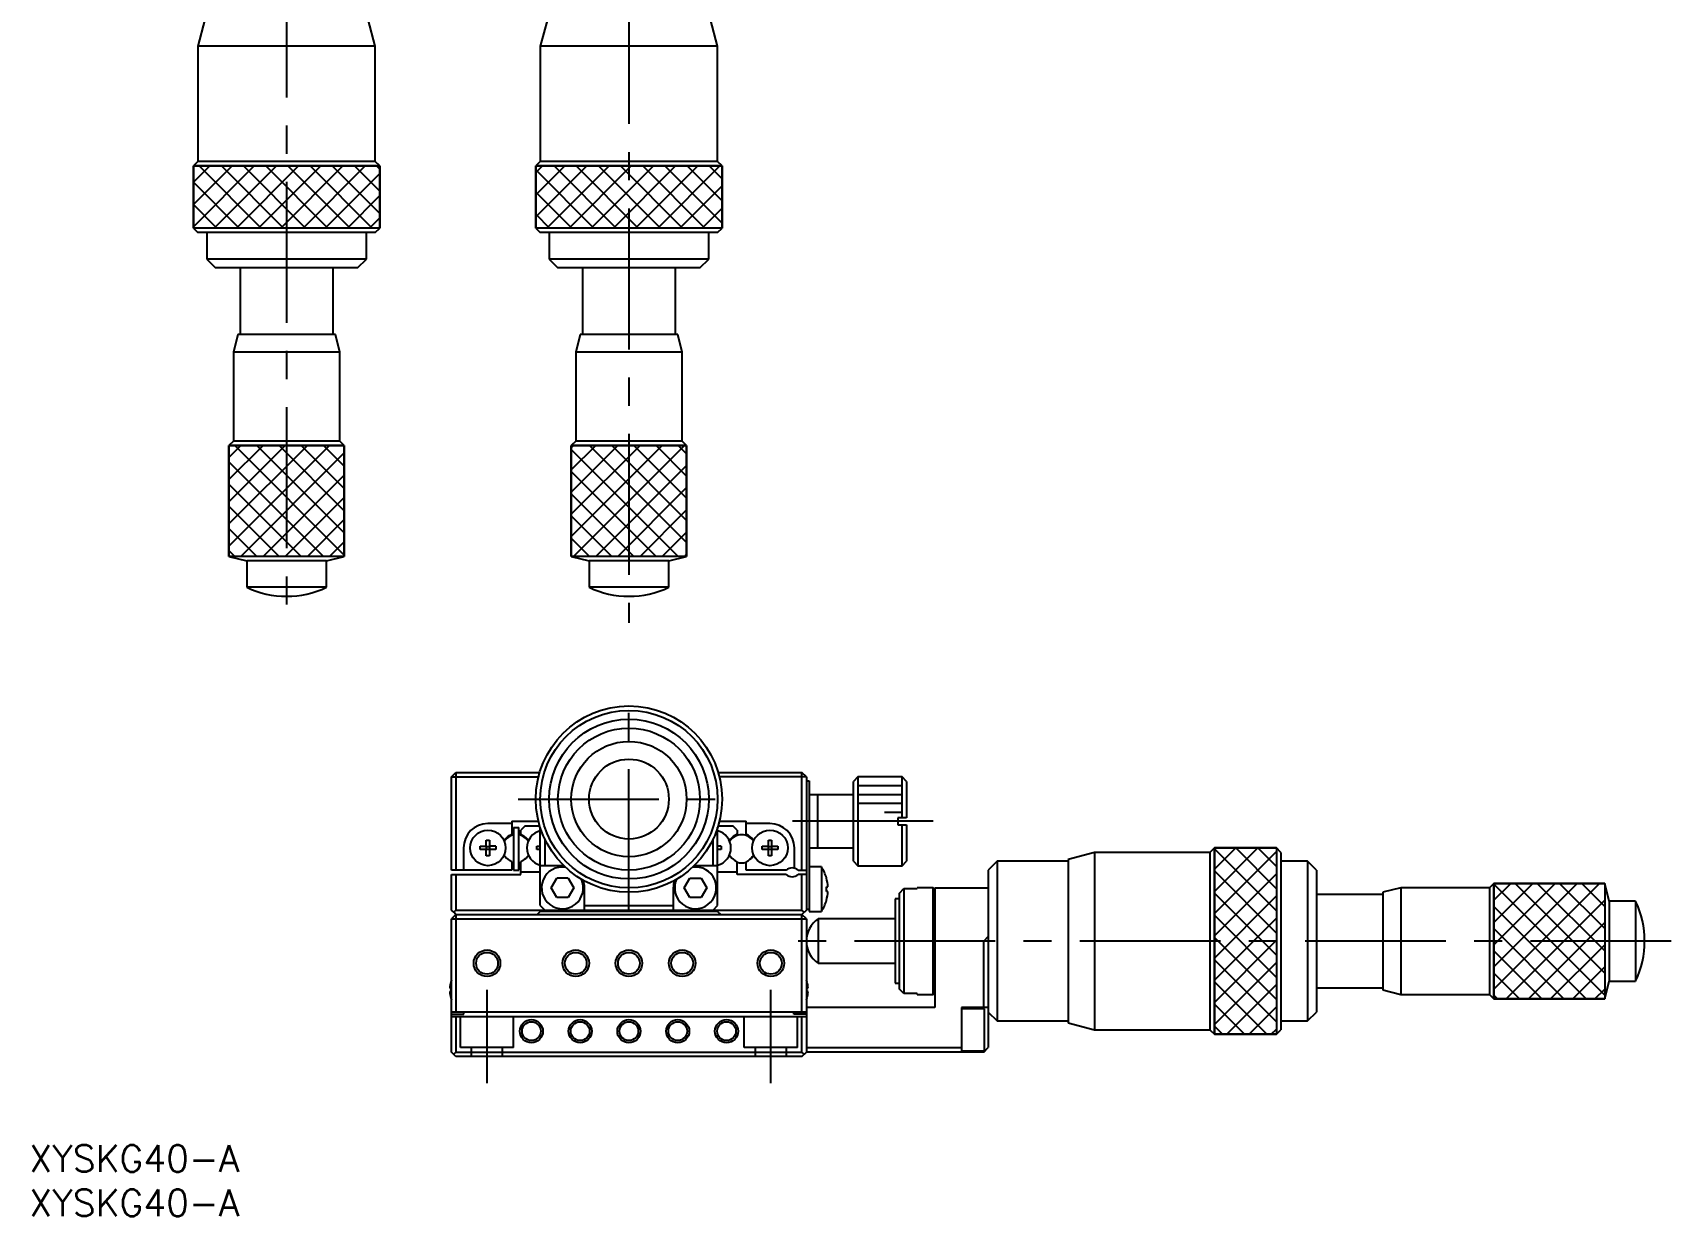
# Model space of a CAD drawing. Extents: x -3 to 373, y -8 to 262.
# Drawn here: x 0.4 to 185.1, y -8 to 125.3 of the extents above; entities that cross this region are included whole.
import ezdxf

# ---------------------------------------------------------------- set-up
doc = ezdxf.new("R2010")
doc.units = 0
doc.header["$LTSCALE"] = 0.5
doc.linetypes.add('CENTER', pattern=[50.8, 31.75, -6.35, 6.35, -6.35])
doc.linetypes.add('DASHED', pattern=[19.05, 12.7, -6.35])
for name, color, linetype in [('MSM_CENTER', 1, 'CENTER'), ('MSM_CONTINUOUS', 7, 'CONTINUOUS'), ('MSM_DASHED', 4, 'DASHED'), ('MSM_NARROW', 5, 'CONTINUOUS'), ('MSM_PART_NUMBER', 7, 'CONTINUOUS')]:
    doc.layers.add(name, color=color, linetype=linetype)
doc.styles.get("Standard").update_dxf_attribs({"font": 'txt.shx', "height": 3, "bigfont": 'bigfont.shx'})

# ---------------------------------------------------------------- blocks, each defined once
blk = doc.blocks.new('*U2')
at = {"layer": 'MSM_PART_NUMBER'}
blk.add_text('XYSKG40-A', height=3, dxfattribs=at).set_placement((0, -3))
blk = doc.blocks.new('*U3')
at = {"layer": 'MSM_PART_NUMBER'}
blk.add_text('XYSKG40-A', height=3, dxfattribs=at).set_placement((0, -8))

msp = doc.modelspace()

# ---------------------------------------------------------------- linework, layer by layer
at = {"layer": 'MSM_CENTER'}
for p, q in [((29, 159.35), (29, 58.85)), ((67.594929, 156.35), (67.594929, 58.85)), ((67.594929, 26.5), (67.594929, 51.5)), ((55.094929, 39), (80.094929, 39)), ((101.894929, 36.5), (84.894929, 36.5)), ((185.094929, 23), (84.594929, 23)), ((51.594929, 7), (51.594929, 17.5)), ((83.594929, 7), (83.594929, 17.5))]:
    msp.add_line(p, q, dxfattribs=at)
at = {"layer": 'MSM_CONTINUOUS'}
for p, q in [((19.8, 126.85), (19, 123.85)), ((39, 123.85), (38.2, 126.85)), ((58.394929, 126.85), (57.594929, 123.85)), ((77.594929, 123.85), (76.794929, 126.85)), ((19, 123.85), (19, 110.85)), ((39, 123.85), (19, 123.85)), ((39, 110.85), (39, 123.85)), ((57.594929, 123.85), (57.594929, 110.85)), ((77.594929, 123.85), (57.594929, 123.85)), ((77.594929, 110.85), (77.594929, 123.85)), ((19, 110.85), (18.5, 110.35)), ((39, 110.85), (19, 110.85)), ((39.5, 110.35), (39, 110.85)), ((57.594929, 110.85), (57.094929, 110.35)), ((77.594929, 110.85), (57.594929, 110.85)), ((78.094929, 110.35), (77.594929, 110.85)), ((18.5, 110.35), (39.5, 110.35)), ((18.5, 103.35), (18.5, 110.35)), ((39.5, 110.35), (39.5, 103.35)), ((57.094929, 110.35), (78.094929, 110.35)), ((57.094929, 103.35), (57.094929, 110.35)), ((78.094929, 110.35), (78.094929, 103.35)), ((18.5, 103.35), (19, 102.85)), ((39.5, 103.35), (18.5, 103.35)), ((39, 102.85), (19, 102.85)), ((20, 102.85), (20, 99.85)), ((38, 99.85), (38, 102.85)), ((39, 102.85), (39.5, 103.35)), ((57.094929, 103.35), (57.594929, 102.85)), ((78.094929, 103.35), (57.094929, 103.35)), ((77.594929, 102.85), (57.594929, 102.85)), ((58.594929, 102.85), (58.594929, 99.85)), ((76.594929, 99.85), (76.594929, 102.85)), ((77.594929, 102.85), (78.094929, 103.35)), ((20, 99.85), (21, 98.85)), ((38, 99.85), (20, 99.85)), ((37, 98.85), (38, 99.85)), ((58.594929, 99.85), (59.594929, 98.85)), ((76.594929, 99.85), (58.594929, 99.85)), ((75.594929, 98.85), (76.594929, 99.85)), ((37, 98.85), (21, 98.85)), ((23.75, 98.85), (23.75, 91.35)), ((34.25, 91.35), (34.25, 98.85)), ((75.594929, 98.85), (59.594929, 98.85)), ((62.344929, 98.85), (62.344929, 91.35)), ((72.844929, 91.35), (72.844929, 98.85)), ((23.5, 91.35), (23, 89.35)), ((34.5, 91.35), (23.5, 91.35)), ((35, 89.35), (34.5, 91.35)), ((62.094929, 91.35), (61.594929, 89.35)), ((73.094929, 91.35), (62.094929, 91.35)), ((73.594929, 89.35), (73.094929, 91.35)), ((23, 89.35), (23, 79.35)), ((35, 89.35), (23, 89.35)), ((35, 79.35), (35, 89.35)), ((61.594929, 89.35), (61.594929, 79.35)), ((73.594929, 89.35), (61.594929, 89.35)), ((73.594929, 79.35), (73.594929, 89.35)), ((23, 79.35), (22.5, 78.85)), ((22.5, 78.85), (35.5, 78.85)), ((22.5, 66.35), (22.5, 78.85)), ((35, 79.35), (23, 79.35)), ((35.5, 78.85), (35, 79.35)), ((35.5, 78.85), (35.5, 66.35)), ((61.594929, 79.35), (61.094929, 78.85)), ((61.094929, 78.85), (74.094929, 78.85)), ((61.094929, 66.35), (61.094929, 78.85)), ((73.594929, 79.35), (61.594929, 79.35)), ((74.094929, 78.85), (73.594929, 79.35)), ((74.094929, 78.85), (74.094929, 66.35)), ((22.5, 66.35), (24.5, 65.85)), ((35.5, 66.35), (22.5, 66.35)), ((24.5, 65.85), (24.5, 62.863167)), ((33.5, 65.85), (24.5, 65.85)), ((33.5, 65.85), (35.5, 66.35)), ((33.5, 62.863167), (33.5, 65.85)), ((61.094929, 66.35), (63.094929, 65.85)), ((74.094929, 66.35), (61.094929, 66.35)), ((63.094929, 65.85), (63.094929, 62.863167)), ((72.094929, 65.85), (63.094929, 65.85)), ((72.094929, 65.85), (74.094929, 66.35)), ((72.094929, 62.863167), (72.094929, 65.85)), ((33.5, 62.863167), (24.5, 62.863167)), ((72.094929, 62.863167), (63.094929, 62.863167)), ((47.594929, 41.5), (48.094929, 42)), ((47.594929, 41.5), (57.39689, 41.5)), ((47.594929, 31), (47.594929, 41.5)), ((48.094929, 42), (57.532624, 42)), ((48.094929, 42), (48.094929, 31)), ((77.657235, 42), (87.094929, 42)), ((87.594929, 41.5), (77.792968, 41.5)), ((87.594929, 41.5), (87.094929, 42)), ((87.094929, 31), (87.094929, 42)), ((87.594929, 41.5), (87.594929, 26.5)), ((87.594929, 41.05), (87.894929, 41.05)), ((87.894929, 41.05), (87.894929, 26.35)), ((93.394929, 41.5), (92.894929, 41)), ((92.894929, 32), (92.894929, 41)), ((98.394929, 41.5), (93.394929, 41.5)), ((93.394929, 41.5), (93.394929, 31.5)), ((98.894929, 41), (98.394929, 41.5)), ((98.394929, 36.9), (98.394929, 41.5)), ((98.894929, 41), (98.894929, 36.9)), ((92.894929, 39.5), (87.894929, 39.5)), ((88.894929, 33.5), (88.894929, 39.5)), ((54.394929, 36.25), (51.694929, 36.25)), ((54.394929, 36.5), (54.394929, 35.050806)), ((54.394929, 36.5), (57.39689, 36.5)), ((54.594929, 35.8), (55.194929, 35.8)), ((54.594929, 35.8), (54.594929, 31)), ((55.194929, 31), (55.194929, 35.8)), ((55.894929, 36), (55.394929, 35.5)), ((55.394929, 35.050806), (55.394929, 35.5)), ((55.894929, 36), (57.532624, 36)), ((57.594929, 27), (57.594929, 35.798438)), ((77.594929, 27), (77.594929, 35.798438)), ((77.657235, 36), (79.294929, 36)), ((77.792968, 36.5), (80.794929, 36.5)), ((79.794929, 35.5), (79.294929, 36)), ((79.794929, 35.5), (79.794929, 35.050806)), ((80.794929, 35.050806), (80.794929, 36.5)), ((83.494929, 36.25), (80.794929, 36.25)), ((97.894929, 36.9), (97.894929, 36.1)), ((98.894929, 36.9), (97.894929, 36.9)), ((97.894929, 36.1), (98.894929, 36.1)), ((98.394929, 31.5), (98.394929, 36.1)), ((98.894929, 36.1), (98.894929, 32)), ((48.944929, 33.5), (48.944929, 31)), ((50.808568, 33.68), (51.514929, 33.68)), ((50.808568, 33.32), (50.808568, 33.68)), ((51.514929, 33.32), (50.808568, 33.32)), ((51.514929, 33.68), (51.514929, 34.386361)), ((51.514929, 34.386361), (51.874929, 34.386361)), ((51.525302, 33.669628), (51.514929, 33.68)), ((51.525302, 33.330372), (51.514929, 33.32)), ((51.514929, 32.613639), (51.514929, 33.32)), ((51.525302, 33.669628), (51.864557, 33.669628)), ((51.525302, 33.330372), (51.525302, 33.669628)), ((51.864557, 33.330372), (51.525302, 33.330372)), ((51.864557, 33.669628), (51.874929, 33.68)), ((51.864557, 33.669628), (51.864557, 33.330372)), ((51.864557, 33.330372), (51.874929, 33.32)), ((51.874929, 34.386361), (51.874929, 33.68)), ((52.581291, 33.68), (51.874929, 33.68)), ((52.581291, 33.32), (51.874929, 33.32)), ((51.874929, 33.32), (51.874929, 32.613639)), ((52.581291, 33.68), (52.581291, 33.32)), ((54.134834, 34.90064), (54.394929, 35.050806)), ((55.394929, 35.050806), (55.655025, 34.90064)), ((57.208568, 33.68), (57.594929, 33.68)), ((57.208568, 33.32), (57.208568, 33.68)), ((57.628453, 33.32), (57.208568, 33.32)), ((58.094929, 34.527864), (58.094929, 31.5)), ((77.094929, 31.5), (77.094929, 34.527864)), ((77.981291, 33.32), (77.561406, 33.32)), ((77.981291, 33.68), (77.594929, 33.68)), ((77.981291, 33.68), (77.981291, 33.32)), ((79.794929, 35.050806), (79.534834, 34.90064)), ((81.055025, 34.90064), (80.794929, 35.050806)), ((82.608568, 33.32), (82.608568, 33.68)), ((82.608568, 33.68), (83.314929, 33.68)), ((83.314929, 33.32), (82.608568, 33.32)), ((83.314929, 33.68), (83.314929, 34.386361)), ((83.314929, 34.386361), (83.674929, 34.386361)), ((83.325302, 33.669628), (83.314929, 33.68)), ((83.325302, 33.330372), (83.314929, 33.32)), ((83.314929, 32.613639), (83.314929, 33.32)), ((83.325302, 33.669628), (83.664557, 33.669628)), ((83.325302, 33.330372), (83.325302, 33.669628)), ((83.664557, 33.330372), (83.325302, 33.330372)), ((83.664557, 33.669628), (83.674929, 33.68)), ((83.664557, 33.669628), (83.664557, 33.330372)), ((83.664557, 33.330372), (83.674929, 33.32)), ((83.674929, 34.386361), (83.674929, 33.68)), ((83.674929, 33.68), (84.381291, 33.68)), ((84.381291, 33.32), (83.674929, 33.32)), ((83.674929, 33.32), (83.674929, 32.613639)), ((84.381291, 33.68), (84.381291, 33.32)), ((86.244929, 31.218246), (86.244929, 33.5)), ((87.894929, 33.5), (92.894929, 33.5)), ((133.594929, 33.5), (133.094929, 33)), ((133.594929, 33.5), (140.594929, 33.5)), ((133.594929, 12.5), (133.594929, 33.5)), ((141.094929, 33), (140.594929, 33.5)), ((140.594929, 33.5), (140.594929, 12.5)), ((51.874929, 32.613639), (51.514929, 32.613639)), ((54.394929, 31.949194), (54.134834, 32.09936)), ((54.394929, 31.949194), (54.394929, 31)), ((55.655025, 32.09936), (55.394929, 31.949194)), ((55.394929, 30.5), (55.394929, 31.949194)), ((60.094929, 31.5), (57.594929, 31.5)), ((77.594929, 31.5), (75.094929, 31.5)), ((79.534834, 32.09936), (79.794929, 31.949194)), ((79.794929, 30.5), (79.794929, 31.949194)), ((80.794929, 31.949194), (81.055025, 32.09936)), ((80.794929, 31), (80.794929, 31.949194)), ((83.674929, 32.613639), (83.314929, 32.613639)), ((92.894929, 32), (93.394929, 31.5)), ((93.394929, 31.5), (98.394929, 31.5)), ((98.394929, 31.5), (98.894929, 32)), ((109.094929, 32), (108.094929, 31)), ((117.094929, 32), (109.094929, 32)), ((109.094929, 32), (109.094929, 14)), ((120.094929, 33), (117.094929, 32.2)), ((117.094929, 32.2), (117.094929, 13.8)), ((133.094929, 33), (120.094929, 33)), ((120.094929, 33), (120.094929, 13)), ((133.094929, 33), (133.094929, 13)), ((141.094929, 33), (141.094929, 13)), ((144.094929, 32), (141.094929, 32)), ((145.094929, 31), (144.094929, 32)), ((144.094929, 32), (144.094929, 14)), ((54.394929, 31), (47.594929, 31)), ((47.594929, 30.5), (55.394929, 30.5)), ((47.594929, 26.5), (47.594929, 30.5)), ((48.094929, 30.5), (48.094929, 26.5)), ((54.594929, 31), (55.194929, 31)), ((57.594929, 30.75), (55.394929, 30.75)), ((58.824759, 29), (59.459844, 30.1)), ((60.730015, 30.1), (59.459844, 30.1)), ((60.730015, 30.1), (61.3651, 29)), ((73.824759, 29), (74.459844, 30.1)), ((74.459844, 30.1), (75.730015, 30.1)), ((75.730015, 30.1), (76.3651, 29)), ((79.794929, 30.75), (77.594929, 30.75)), ((85.333492, 30.5), (79.794929, 30.5)), ((85.333492, 31), (80.794929, 31)), ((86.656367, 31), (87.594929, 31)), ((87.594929, 30.5), (86.656367, 30.5)), ((87.094929, 26.5), (87.094929, 30.5)), ((89.286587, 31.35), (87.894929, 31.35)), ((89.286587, 31.35), (89.286587, 26.35)), ((89.85751, 30.10859), (89.864365, 30.111933)), ((108.094929, 31), (108.094929, 11)), ((145.094929, 31), (145.094929, 15)), ((59.459844, 27.9), (58.824759, 29)), ((60.730015, 27.9), (59.459844, 27.9)), ((61.3651, 29), (60.730015, 27.9)), ((62.594929, 26.5), (62.594929, 29)), ((72.594929, 29), (72.594929, 26.5)), ((74.459844, 27.9), (73.824759, 29)), ((75.730015, 27.9), (74.459844, 27.9)), ((76.3651, 29), (75.730015, 27.9)), ((89.85751, 28.59), (89.85751, 29.11)), ((89.85751, 29.11), (90.029882, 29.11)), ((90.029882, 28.59), (89.85751, 28.59)), ((98.094929, 27.75), (97.594929, 27.75)), ((97.594929, 27.75), (97.594929, 18.25)), ((98.094929, 28.408327), (98.594929, 28.91608)), ((98.094929, 17.591673), (98.094929, 28.408327)), ((98.594929, 28.91608), (100.094929, 28.91608)), ((98.594929, 28.91608), (98.594929, 17.08392)), ((101.894929, 29), (100.094929, 29)), ((100.094929, 28.91608), (100.094929, 29)), ((102.094929, 28.8), (101.894929, 29)), ((101.894929, 17), (101.894929, 29)), ((102.094929, 29), (108.094929, 29)), ((102.094929, 29), (102.094929, 15.5)), ((152.594929, 28.25), (145.094929, 28.25)), ((154.594929, 29), (152.594929, 28.5)), ((152.594929, 28.5), (152.594929, 17.5)), ((164.594929, 29), (154.594929, 29)), ((154.594929, 29), (154.594929, 17)), ((165.094929, 29.5), (164.594929, 29)), ((164.594929, 29), (164.594929, 17)), ((165.094929, 29.5), (177.594929, 29.5)), ((165.094929, 16.5), (165.094929, 29.5)), ((178.094929, 27.5), (177.594929, 29.5)), ((177.594929, 29.5), (177.594929, 16.5)), ((47.844929, 26.25), (47.594929, 26.5)), ((48.094929, 26), (47.594929, 25.5)), ((48.094929, 26.5), (47.844929, 26.25)), ((48.094929, 26), (47.844929, 26.25)), ((48.094929, 26.5), (87.094929, 26.5)), ((48.094929, 26), (87.094929, 26)), ((48.094929, 26), (48.094929, 15)), ((57.244929, 26), (57.594929, 26.35)), ((57.594929, 27), (58.094929, 26.5)), ((77.594929, 26.35), (57.594929, 26.35)), ((62.594929, 27), (72.594929, 27)), ((77.094929, 26.5), (77.594929, 27)), ((77.594929, 26.35), (77.944929, 26)), ((87.594929, 26.5), (87.094929, 26)), ((87.344929, 26.25), (87.094929, 26.5)), ((87.594929, 25.5), (87.094929, 26)), ((87.094929, 15), (87.094929, 26)), ((87.894929, 26.55), (87.594929, 26.55)), ((87.894929, 26.35), (89.286587, 26.35)), ((89.864365, 27.588067), (89.85751, 27.59141)), ((181.081762, 27.5), (178.094929, 27.5)), ((178.094929, 27.5), (178.094929, 18.5)), ((181.081762, 27.5), (181.081762, 18.5)), ((47.594929, 10.5), (47.594929, 25.5)), ((47.594929, 25.5), (87.594929, 25.5)), ((87.594929, 25.5), (87.594929, 10.5)), ((97.594929, 25.5), (88.936617, 25.5)), ((88.936617, 25.5), (88.936617, 20.5)), ((107.594929, 23), (102.094929, 23)), ((107.594929, 23), (108.094929, 23.5)), ((107.594929, 15.5), (107.594929, 23)), ((88.936617, 20.5), (97.594929, 20.5)), ((72.446092, 20.008117), (72.434829, 20.000086)), ((177.594929, 16.5), (178.094929, 18.5)), ((178.094929, 18.5), (181.081762, 18.5)), ((47.405071, 17.68), (47.525408, 17.68)), ((47.525408, 17.32), (47.405071, 17.32)), ((47.520785, 18.388616), (47.525408, 18.386361)), ((47.525408, 17.68), (47.525408, 17.32)), ((87.664451, 18.386361), (87.669074, 18.388616)), ((87.664451, 17.32), (87.664451, 17.68)), ((87.664451, 17.68), (87.784788, 17.68)), ((87.784788, 17.32), (87.664451, 17.32)), ((97.594929, 18.25), (98.094929, 18.25)), ((98.594929, 17.08392), (98.094929, 17.591673)), ((100.094929, 17.08392), (98.594929, 17.08392)), ((100.094929, 17), (100.094929, 17.08392)), ((100.094929, 17), (101.894929, 17)), ((101.894929, 17), (102.094929, 17.2)), ((145.094929, 17.75), (152.594929, 17.75)), ((152.594929, 17.5), (154.594929, 17)), ((154.594929, 17), (164.594929, 17)), ((164.594929, 17), (165.094929, 16.5)), ((47.525408, 16.613639), (47.520785, 16.611384)), ((87.594929, 15), (47.594929, 15)), ((48.994929, 14.75), (48.994929, 15)), ((86.194929, 14.75), (86.194929, 15)), ((102.094929, 15.5), (87.594929, 15.5)), ((87.669074, 16.611384), (87.664451, 16.613639)), ((105.094929, 15.5), (105.094929, 10.5)), ((108.094929, 15.5), (105.094929, 15.5)), ((107.694929, 15.35), (105.094929, 15.35)), ((107.694929, 10.65), (107.694929, 15.35)), ((108.094929, 15), (109.094929, 14)), ((144.094929, 14), (145.094929, 15)), ((177.594929, 16.5), (165.094929, 16.5)), ((47.594929, 14.75), (48.994929, 14.75)), ((47.594929, 14.5), (87.594929, 14.5)), ((48.094929, 14.5), (48.094929, 10.5)), ((87.594929, 14.75), (86.194929, 14.75)), ((87.094929, 10.5), (87.094929, 14.5)), ((109.094929, 14), (117.094929, 14)), ((117.094929, 13.8), (120.094929, 13)), ((120.094929, 13), (133.094929, 13)), ((133.094929, 13), (133.594929, 12.5)), ((140.594929, 12.5), (141.094929, 13)), ((141.094929, 14), (144.094929, 14)), ((140.594929, 12.5), (133.594929, 12.5)), ((48.094929, 10), (47.594929, 10.5)), ((48.094929, 10.5), (47.844929, 10.25)), ((48.094929, 10.5), (87.094929, 10.5)), ((87.094929, 10), (48.094929, 10)), ((87.094929, 10), (87.594929, 10.5)), ((87.344929, 10.25), (87.094929, 10.5)), ((87.594929, 11), (105.094929, 11)), ((107.594929, 10.5), (87.594929, 10.5)), ((105.094929, 10.65), (107.694929, 10.65)), ((107.594929, 10.5), (108.094929, 11))]:
    msp.add_line(p, q, dxfattribs=at)
for centre, radius in [((67.594929, 39), 10.5), ((67.594929, 39), 10), ((67.594929, 39), 9), ((67.594929, 39), 8), ((67.594929, 39), 6.5), ((67.594929, 39), 4.5), ((51.694929, 33.5), 2), ((83.494929, 33.5), 2), ((51.594929, 20.5), 1.2295), ((61.594929, 20.5), 1.2295), ((67.594929, 20.5), 1.2295), ((73.594929, 20.5), 1.2295), ((83.594929, 20.5), 1.2295), ((56.594929, 12.85), 1.0565), ((62.094929, 12.85), 1.0565), ((67.594929, 12.85), 1.0565), ((73.094929, 12.85), 1.0565), ((78.594929, 12.85), 1.0565)]:
    msp.add_circle(centre, radius, dxfattribs=at)
for centre, radius, start, end in [((29, 72.35), 10.5, 244.623066, 295.37693212), ((67.594929, 72.35), 10.5, 244.623066, 295.37693212), ((51.694929, 33.5), 2.75, 90, 180), ((58.094929, 33.5), 2, 104.477512, 255.522488), ((77.094929, 33.5), 2, 284.477512, 75.52246611), ((83.494929, 33.5), 2.75, 0, 90), ((55.009834, 33.385095), 1.75, 120, 148.118467), ((54.89493, 33.4), 1.5875, 100.89309, 147.84066), ((54.89493, 33.4), 1.5875, 32.159423, 79.106984), ((54.780025, 33.385095), 1.75, 31.881533, 60), ((80.409834, 33.385095), 1.75, 120, 148.118467), ((80.294928, 33.4), 1.5875, 32.15934, 147.840577), ((80.180025, 33.385095), 1.75, 31.881533, 60), ((55.009834, 33.614905), 1.75, 211.881533, 240), ((54.89493, 33.4), 1.5875, 251.641525, 259.10691), ((54.89493, 33.4), 1.5875, 280.893016, 288.358399), ((54.780025, 33.614905), 1.75, 300, 328.118467), ((60.094929, 29), 2.5, 86.409993, 90), ((75.094929, 29), 2.5, 90, 93.590007), ((80.409834, 33.614905), 1.75, 211.881533, 240), ((80.294928, 33.4), 1.5875, 251.641601, 288.358475), ((80.180025, 33.614905), 1.75, 300, 328.118467), ((60.094929, 29), 2.35, 81.850073, 24.41010442), ((60.094929, 29), 2.5, 0, 19.850211), ((75.094929, 29), 2.5, 160.149789, 180), ((75.094929, 29), 2.35, 155.589869, 98.14994454), ((85.994929, 30.25), 1, 48.590378, 131.40964648), ((85.994929, 31.25), 1, 228.590378, 311.409622), ((85.544929, 28.85), 4.5, 16.285843, 33.748989), ((85.544929, 28.85), 4.492483, 3.317816, 16.26943), ((85.544929, 28.85), 4.492483, 343.73057, 356.682184), ((85.544929, 28.85), 4.5, 326.251011, 343.714157), ((171.594929, 23), 10.5, 334.623066, 25.3769134), ((90.594929, 23), 3, 123.55731, 236.4426652), ((50.594929, 17.5), 3.2, 159.635865, 163.877467), ((84.594929, 17.5), 3.2, 16.122533, 20.364135), ((50.594929, 17.5), 3.194933, 163.893288, 176.770291), ((50.594929, 17.5), 3.194933, 183.229709, 196.106712), ((84.594929, 17.5), 3.194933, 3.229709, 16.106712), ((84.594929, 17.5), 3.194933, 343.893288, 356.770291), ((50.594929, 17.5), 3.2, 196.122533, 200.364135), ((84.594929, 17.5), 3.2, 339.635865, 343.877467)]:
    msp.add_arc(centre, radius, start, end, dxfattribs=at)
at = {"layer": 'MSM_DASHED'}
for p, q in [((48.594929, 11), (48.594929, 14.5)), ((54.594929, 11), (54.594929, 14.5)), ((80.594929, 11), (80.594929, 14.5)), ((86.594929, 11), (86.594929, 14.5)), ((54.594929, 11), (48.594929, 11)), ((49.844929, 10), (49.844929, 11)), ((53.344929, 10), (53.344929, 11)), ((86.594929, 11), (80.594929, 11)), ((81.844929, 10), (81.844929, 11)), ((85.344929, 10), (85.344929, 11))]:
    msp.add_line(p, q, dxfattribs=at)
at = {"layer": 'MSM_NARROW'}
for p, q in [((18.5, 110.35), (18.5, 103.35)), ((39.5, 110.35), (18.5, 110.35)), ((18.5, 108.5), (20.35, 110.35)), ((18.5, 106), (22.85, 110.35)), ((18.5, 103.5), (25.35, 110.35)), ((19.15, 110.35), (26.15, 103.35)), ((20.85, 103.35), (27.85, 110.35)), ((21.65, 110.35), (28.65, 103.35)), ((23.35, 103.35), (30.35, 110.35)), ((24.15, 110.35), (31.15, 103.35)), ((25.85, 103.35), (32.85, 110.35)), ((26.65, 110.35), (33.65, 103.35)), ((28.35, 103.35), (35.35, 110.35)), ((29.15, 110.35), (36.15, 103.35)), ((30.85, 103.35), (37.85, 110.35)), ((31.65, 110.35), (38.65, 103.35)), ((33.35, 103.35), (39.5, 109.5)), ((34.15, 110.35), (39.5, 105)), ((36.65, 110.35), (39.5, 107.5)), ((39.15, 110.35), (39.5, 110)), ((39.5, 103.35), (39.5, 110.35)), ((57.094929, 110.35), (57.094929, 103.35)), ((78.094929, 110.35), (57.094929, 110.35)), ((57.094929, 109.594929), (57.85, 110.35)), ((57.094929, 107.094929), (60.35, 110.35)), ((57.094929, 104.594929), (62.85, 110.35)), ((57.094929, 109.905071), (63.65, 103.35)), ((58.35, 103.35), (65.35, 110.35)), ((59.15, 110.35), (66.15, 103.35)), ((60.85, 103.35), (67.85, 110.35)), ((61.65, 110.35), (68.65, 103.35)), ((63.35, 103.35), (70.35, 110.35)), ((64.15, 110.35), (71.15, 103.35)), ((65.85, 103.35), (72.85, 110.35)), ((66.65, 110.35), (73.65, 103.35)), ((68.35, 103.35), (75.35, 110.35)), ((69.15, 110.35), (76.15, 103.35)), ((70.85, 103.35), (77.85, 110.35)), ((71.65, 110.35), (78.094929, 103.905071)), ((74.15, 110.35), (78.094929, 106.405071)), ((76.65, 110.35), (78.094929, 108.905071)), ((78.094929, 103.35), (78.094929, 110.35)), ((18.5, 108.5), (23.65, 103.35)), ((57.094929, 107.405071), (61.15, 103.35)), ((73.35, 103.35), (78.094929, 108.094929)), ((18.5, 106), (21.15, 103.35)), ((35.85, 103.35), (39.5, 107)), ((75.85, 103.35), (78.094929, 105.594929)), ((18.5, 103.5), (18.65, 103.35)), ((38.35, 103.35), (39.5, 104.5)), ((57.094929, 104.905071), (58.65, 103.35)), ((39.5, 103.35), (18.5, 103.35)), ((78.094929, 103.35), (57.094929, 103.35)), ((22.5, 78.85), (22.5, 66.35)), ((35.5, 78.85), (22.5, 78.85)), ((22.5, 77.5), (23.85, 78.85)), ((22.5, 75), (26.35, 78.85)), ((22.5, 72.5), (28.85, 78.85)), ((22.5, 70), (31.35, 78.85)), ((22.5, 67.5), (33.85, 78.85)), ((23.15, 78.85), (35.5, 66.5)), ((23.85, 66.35), (35.5, 78)), ((25.65, 78.85), (35.5, 69)), ((28.15, 78.85), (35.5, 71.5)), ((30.65, 78.85), (35.5, 74)), ((33.15, 78.85), (35.5, 76.5)), ((35.5, 66.35), (35.5, 78.85)), ((61.094929, 78.85), (61.094929, 66.35)), ((74.094929, 78.85), (61.094929, 78.85)), ((61.094929, 78.594929), (61.35, 78.85)), ((61.094929, 76.094929), (63.85, 78.85)), ((61.094929, 73.594929), (66.35, 78.85)), ((61.094929, 71.094929), (68.85, 78.85)), ((61.094929, 68.594929), (71.35, 78.85)), ((61.094929, 78.405071), (73.15, 66.35)), ((61.35, 66.35), (73.85, 78.85)), ((63.15, 78.85), (74.094929, 67.905071)), ((65.65, 78.85), (74.094929, 70.405071)), ((68.15, 78.85), (74.094929, 72.905071)), ((70.65, 78.85), (74.094929, 75.405071)), ((73.15, 78.85), (74.094929, 77.905071)), ((74.094929, 66.35), (74.094929, 78.85)), ((22.5, 77), (33.15, 66.35)), ((61.094929, 75.905071), (70.65, 66.35)), ((63.85, 66.35), (74.094929, 76.594929)), ((22.5, 74.5), (30.65, 66.35)), ((26.35, 66.35), (35.5, 75.5)), ((66.35, 66.35), (74.094929, 74.094929)), ((28.85, 66.35), (35.5, 73)), ((61.094929, 73.405071), (68.15, 66.35)), ((22.5, 72), (28.15, 66.35)), ((31.35, 66.35), (35.5, 70.5)), ((61.094929, 70.905071), (65.65, 66.35)), ((68.85, 66.35), (74.094929, 71.594929)), ((22.5, 69.5), (25.65, 66.35)), ((61.094929, 68.405071), (63.15, 66.35)), ((71.35, 66.35), (74.094929, 69.094929)), ((22.5, 67), (23.15, 66.35)), ((33.85, 66.35), (35.5, 68)), ((73.85, 66.35), (74.094929, 66.594929)), ((35.5, 66.35), (22.5, 66.35)), ((74.094929, 66.35), (61.094929, 66.35)), ((98.394929, 40.5), (93.394929, 40.5)), ((98.394929, 39.5), (93.394929, 39.5)), ((98.394929, 38.5), (93.394929, 38.5)), ((98.394929, 37.5), (96.394929, 37.5)), ((140.594929, 33.5), (133.594929, 33.5)), ((133.594929, 33.5), (133.594929, 12.5)), ((133.594929, 31.094929), (136, 33.5)), ((133.594929, 28.594929), (138.5, 33.5)), ((133.594929, 33.405071), (140.594929, 26.405071)), ((136, 33.5), (140.594929, 28.905071)), ((138.5, 33.5), (140.594929, 31.405071)), ((140.594929, 33.5), (140.594929, 12.5)), ((133.594929, 26.094929), (140.594929, 33.094929)), ((133.594929, 30.905071), (140.594929, 23.905071)), ((133.594929, 23.594929), (140.594929, 30.594929)), ((133.594929, 28.405071), (140.594929, 21.405071)), ((133.594929, 21.094929), (140.594929, 28.094929)), ((177.594929, 29.5), (165.094929, 29.5)), ((165.094929, 29.5), (165.094929, 16.5)), ((165.094929, 27.594929), (167, 29.5)), ((165.094929, 25.094929), (169.5, 29.5)), ((165.094929, 22.594929), (172, 29.5)), ((165.094929, 20.094929), (174.5, 29.5)), ((165.094929, 17.594929), (177, 29.5)), ((165.094929, 29.405071), (177.594929, 16.905071)), ((167.5, 29.5), (177.594929, 19.405071)), ((170, 29.5), (177.594929, 21.905071)), ((172.5, 29.5), (177.594929, 24.405071)), ((175, 29.5), (177.594929, 26.905071)), ((177.5, 29.5), (177.594929, 29.405071)), ((177.594929, 29.5), (177.594929, 16.5)), ((133.594929, 25.905071), (140.594929, 18.905071)), ((165.094929, 26.905071), (175.5, 16.5)), ((166.5, 16.5), (177.594929, 27.594929)), ((133.594929, 18.594929), (140.594929, 25.594929)), ((165.094929, 24.405071), (173, 16.5)), ((169, 16.5), (177.594929, 25.094929)), ((133.594929, 23.405071), (140.594929, 16.405071)), ((133.594929, 16.094929), (140.594929, 23.094929)), ((171.5, 16.5), (177.594929, 22.594929)), ((133.594929, 20.905071), (140.594929, 13.905071)), ((133.594929, 13.594929), (140.594929, 20.594929)), ((165.094929, 21.905071), (170.5, 16.5)), ((165.094929, 19.405071), (168, 16.5)), ((174, 16.5), (177.594929, 20.094929)), ((133.594929, 18.405071), (139.5, 12.5)), ((135, 12.5), (140.594929, 18.094929)), ((165.094929, 16.905071), (165.5, 16.5)), ((176.5, 16.5), (177.594929, 17.594929)), ((133.594929, 15.905071), (137, 12.5)), ((137.5, 12.5), (140.594929, 15.594929)), ((165.094929, 16.5), (177.594929, 16.5)), ((133.594929, 13.405071), (134.5, 12.5)), ((140, 12.5), (140.594929, 13.094929)), ((133.594929, 12.5), (140.594929, 12.5))]:
    msp.add_line(p, q, dxfattribs=at)
for centre, radius in [((51.594929, 20.5), 1.5), ((61.594929, 20.5), 1.5), ((67.594929, 20.5), 1.5), ((73.594929, 20.5), 1.5), ((83.594929, 20.5), 1.5), ((56.594929, 12.85), 1.3), ((62.094929, 12.85), 1.3), ((67.594929, 12.85), 1.3), ((73.094929, 12.85), 1.3), ((78.594929, 12.85), 1.3)]:
    msp.add_circle(centre, radius, dxfattribs=at)

# ---------------------------------------------------------------- block references
at = {"layer": 'MSM_CONTINUOUS'}
for name in ['*U2', '*U3']:
    msp.add_blockref(name, (0, 0), dxfattribs=at)

doc.saveas('drawing.dxf')
